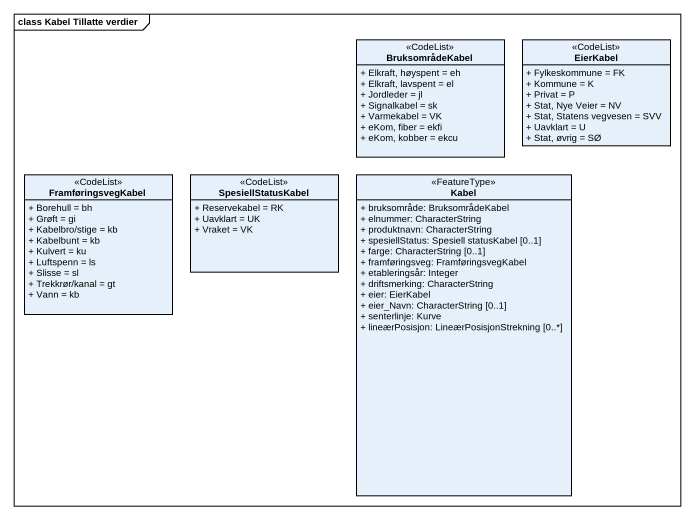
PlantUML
@startuml
mainframe class Kabel Tillatte verdier
hide circle
hide empty members
skinparam classAttributeIconSize 0
class BruksområdeKabel <<CodeList>> {
  + Elkraft, høyspent = eh
  + Elkraft, lavspent = el
  + Jordleder = jl
  + Signalkabel = sk
  + Varmekabel = VK
  + eKom, fiber = ekfi
  + eKom, kobber = ekcu
}
class EierKabel <<CodeList>> {
  + Fylkeskommune = FK
  + Kommune = K
  + Privat = P
  + Stat, Nye Veier = NV
  + Stat, Statens vegvesen = SVV
  + Uavklart = U
  + Stat, øvrig = SØ
}
class FramføringsvegKabel <<CodeList>> {
  + Borehull = bh
  + Grøft = gi
  + Kabelbro/stige = kb
  + Kabelbunt = kb
  + Kulvert = ku
  + Luftspenn = ls
  + Slisse = sl
  + Trekkrør/kanal = gt
  + Vann = kb
}
class SpesiellStatusKabel <<CodeList>> {
  + Reservekabel = RK
  + Uavklart = UK
  + Vraket = VK
}
class Kabel <<FeatureType>> {
  + bruksområde: BruksområdeKabel
  + elnummer: CharacterString
  + produktnavn: CharacterString
  + spesiellStatus: Spesiell statusKabel [0..1]
  + farge: CharacterString [0..1]
  + framføringsveg: FramføringsvegKabel
  + etableringsår: Integer
  + driftsmerking: CharacterString
  + eier: EierKabel
  + eier_Navn: CharacterString [0..1]
  + senterlinje: Kurve
  + lineærPosisjon: LineærPosisjonStrekning [0..*]
}
@enduml
